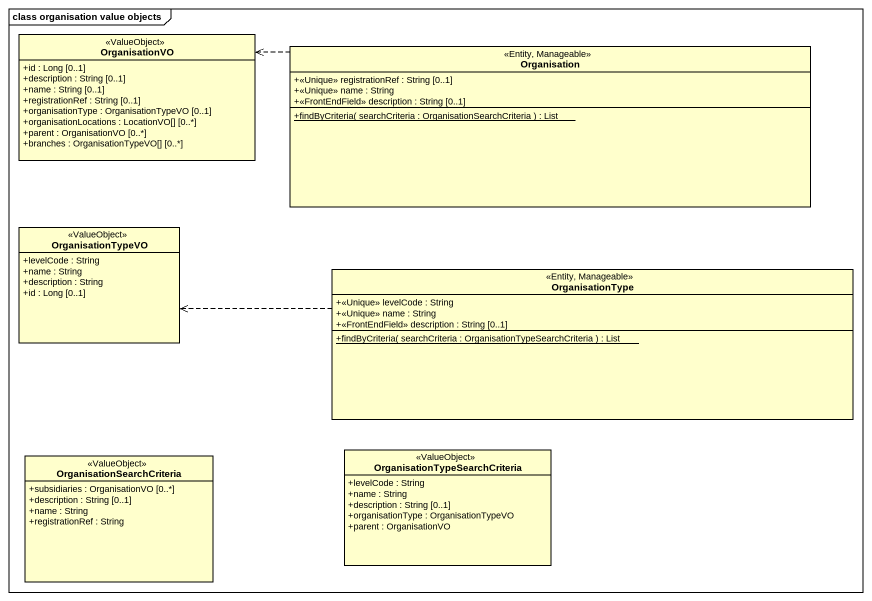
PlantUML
@startuml
mainframe class organisation value objects
hide circle
hide empty members
skinparam classAttributeIconSize 0
class OrganisationVO <<ValueObject>> {
  +id : Long [0..1]
  +description : String [0..1]
  +name : String [0..1]
  +registrationRef : String [0..1]
  +organisationType : OrganisationTypeVO [0..1]
  +organisationLocations : LocationVO[] [0..*]
  +parent : OrganisationVO [0..*]
  +branches : OrganisationTypeVO[] [0..*]
}
class Organisation <<Entity, Manageable>> {
  +<<Unique>> registrationRef : String [0..1]
  +<<Unique>> name : String
  +<<FrontEndField>> description : String [0..1]
  {static} +findByCriteria( searchCriteria : OrganisationSearchCriteria ) : List
}
class OrganisationTypeVO <<ValueObject>> {
  +levelCode : String
  +name : String
  +description : String
  +id : Long [0..1]
}
class OrganisationType <<Entity, Manageable>> {
  +<<Unique>> levelCode : String
  +<<Unique>> name : String
  +<<FrontEndField>> description : String [0..1]
  {static} +findByCriteria( searchCriteria : OrganisationTypeSearchCriteria ) : List
}
class OrganisationSearchCriteria <<ValueObject>> {
  +subsidiaries : OrganisationVO [0..*]
  +description : String [0..1]
  +name : String
  +registrationRef : String
}
class "OrganisationTypeSearchCriteria" as OrganisationTypeSearchCriter <<ValueObject>> {
  +levelCode : String
  +name : String
  +description : String [0..1]
  +organisationType : OrganisationTypeVO
  +parent : OrganisationVO
}
Organisation .left.> OrganisationVO
OrganisationType .left.> OrganisationTypeVO
@enduml
